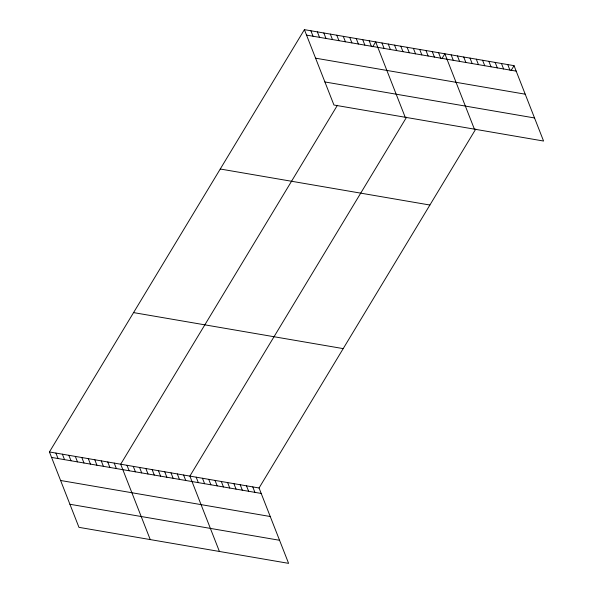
<?xml version="1.0" encoding="UTF-8"?>
<svg xmlns="http://www.w3.org/2000/svg" width="593" height="593" viewBox="0 0 593 593"><rect width="100%" height="100%" fill="white"/><g stroke="black" fill="none" stroke-linecap="round" stroke-linejoin="round"><path stroke-width="0.89" d="M475.756 129.074L259.059 487.98L288.598 563.35L78.958 527.34L49.427 451.962L304.402 29.65L514.042 65.66L543.573 141.038L333.941 105.02L304.402 29.65M337.395 105.302L120.698 464.208L150.237 539.578M372.73 46.773L375.68 41.895L405.219 117.266M406.576 117.192L189.879 476.09L219.417 551.468M441.911 58.655L444.861 53.778L474.4 129.148M511.092 70.537L514.042 65.66M306.544 35.113L516.177 71.123M315.58 58.181L525.22 94.191M324.897 81.953L534.538 117.963M220.262 169.012L429.895 205.03M133.566 312.6L343.206 348.617M49.427 451.962L259.059 487.98M51.561 457.425L261.202 493.435M60.605 480.493L270.245 516.51M69.922 504.265L279.555 540.282M507.749 64.585L509.891 70.041M501.463 63.503L503.598 68.966M495.17 62.421L497.312 67.884M488.884 61.338L491.019 66.801M482.591 60.264L484.733 65.719M476.305 59.181L478.447 64.644M470.012 58.099L472.154 63.562M463.726 57.017L465.868 62.48M457.44 55.942L459.575 61.398M451.147 54.86L453.289 60.316M438.568 52.695L440.71 58.158M432.282 51.621L434.417 57.076M425.989 50.538L428.131 55.994M419.703 49.456L421.845 54.919M413.41 48.374L415.552 53.837M407.124 47.299L409.266 52.755M400.838 46.217L402.973 51.673M394.545 45.135L396.687 50.598M388.259 44.052L390.394 49.515M381.966 42.978L384.108 48.433M369.202 40.784L371.337 46.239M362.716 39.672L364.858 45.127M356.237 38.552L358.38 44.015M349.759 37.441L351.901 42.904M343.28 36.329L345.422 41.792M336.802 35.217L338.937 40.672M330.323 34.105L332.458 39.561M323.837 32.993L325.98 38.449M317.359 31.874L319.501 37.337M310.88 30.762L313.022 36.225M252.774 486.897L254.908 492.36M246.48 485.815L248.623 491.278M240.195 484.733L242.329 490.196M233.901 483.658L236.044 489.114M227.616 482.576L229.758 488.039M221.322 481.494L223.465 486.957M215.037 480.412L217.179 485.875M208.751 479.337L210.886 484.792M202.458 478.255L204.6 483.718M196.172 477.172L198.307 482.635M183.593 475.015L185.728 480.471M177.3 473.933L179.442 479.396M171.014 472.851L173.156 478.314M164.721 471.769L166.863 477.232M158.435 470.694L160.577 476.149M152.149 469.612L154.284 475.067M145.856 468.529L147.998 473.992M139.57 467.447L141.705 472.91M133.277 466.372L135.419 471.828M126.991 465.29L129.126 470.746M114.219 463.096L116.361 468.559M107.741 461.984L109.883 467.44M101.262 460.872L103.397 466.328M94.784 459.753L96.918 465.216M88.298 458.641L90.44 464.104M81.819 457.529L83.961 462.992M75.341 456.417L77.483 461.88M68.862 455.305L71.004 460.761M62.384 454.194L64.526 459.649M55.905 453.074L58.04 458.537"/></g></svg>
